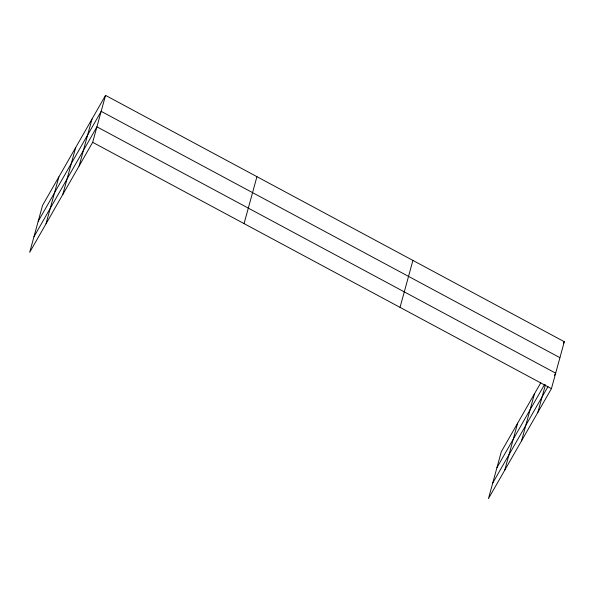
<?xml version="1.0" encoding="UTF-8"?>
<svg xmlns="http://www.w3.org/2000/svg" width="594" height="594" viewBox="0 0 594 594"><rect width="100%" height="100%" fill="white"/><g stroke="black" fill="none" stroke-linecap="round" stroke-linejoin="round"><path stroke-width="0.89" d="M46.013 223.804L58.888 176.864M62.816 194.461L75.69 147.52M79.128 165.978L92.003 119.038M105.546 95.382L42.575 205.346L29.7 252.287L92.671 142.322L105.546 95.382L564.3 341.713L551.425 388.654L488.454 498.618L501.329 451.678L540.785 382.774M244.06 223.611L256.935 176.678M400.037 307.365L412.912 260.424M504.759 470.136L517.634 423.195M521.569 440.793L534.444 393.852M537.882 412.31L545.433 384.771M38.194 221.302L101.173 111.345L559.919 357.677M33.947 236.791L96.926 126.834L555.672 373.166L554.321 375.534M563.394 343.295L564.3 341.713M496.948 467.634L544.564 384.496M492.701 483.122L547.995 386.568M92.671 142.322L551.425 388.654"/></g></svg>
